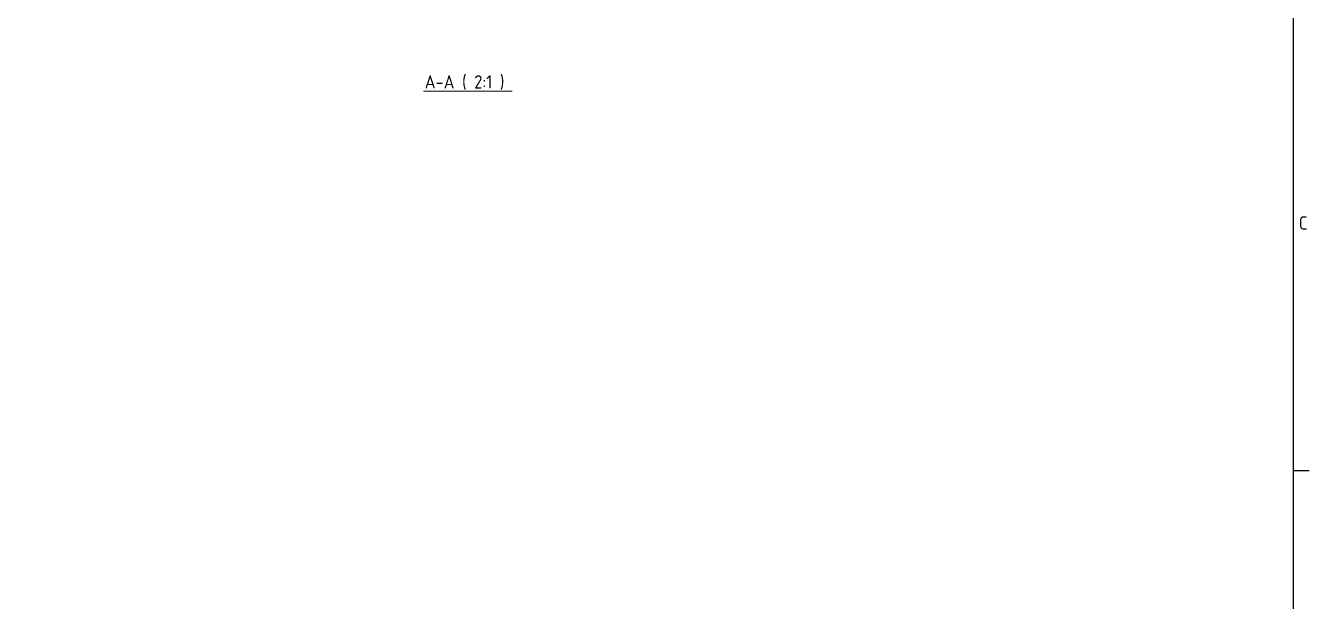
# Model space of a CAD drawing. Header units: millimetres. Extents: x 0 to 4205, y 0 to 2970.
# Drawn here: x 3154 to 4117, y 644 to 1076 of the extents above; entities that cross this region are included whole.
import ezdxf

# ---------------------------------------------------------------- set-up
doc = ezdxf.new("R2010")
doc.units = ezdxf.units.MM
doc.header["$LTSCALE"] = 5
doc.layers.get('0').update_dxf_attribs({"color": 3, "lineweight": 25})
doc.layers.add('경계(ISO)', color=7, linetype='Continuous', lineweight=25)
doc.layers.add('기호(ISO)', color=5, linetype='Continuous', lineweight=25)
doc.styles.add('문자 텍스트_PSTEK_POSCO', font='isocp.shx')
doc.styles.add('텍스트 스타일512', font='isocp.shx')

# ---------------------------------------------------------------- blocks, each defined once
blk = doc.blocks.new('경계 Default Border')
at = {"layer": '경계(ISO)'}
blk.add_line((820.9999847412109, 148.5000038146973), (823.3999633789062, 148.5000038146973), dxfattribs=at)
at = {"layer": '경계(ISO)', "flags": 128}
blk.add_lwpolyline([(20, 20), (20, 574.0000152587891), (820.9999847412109, 574.0000152587891), (820.9999847412109, 20), (20, 20)], dxfattribs=at)
at = {"layer": '경계(ISO)', "color": 2, "insert": (821.8296930082771, 184.6059296629392), "char_height": 2.000000029802322, "attachment_point": 7, "style": '문자 텍스트_PSTEK_POSCO'}
blk.add_mtext('C', dxfattribs=at)

msp = doc.modelspace()

# ---------------------------------------------------------------- linework, layer by layer
at = {"layer": '기호(ISO)', "color": 7, "lineweight": 18}
msp.add_line((3452.616420575369, 1026.709568542371), (3519.291034528006, 1026.709568542371), dxfattribs=at)

# ---------------------------------------------------------------- block references
at = {"xscale": 5, "yscale": 5, "zscale": 5}
msp.add_blockref('경계 Default Border', (0, 0), dxfattribs=at)

# ---------------------------------------------------------------- texts
at = {"layer": '기호(ISO)', "color": 7, "insert": (3453.664423273873, 1027.815349199752), "char_height": 10.00000014901161, "attachment_point": 7, "style": '텍스트 스타일512'}
msp.add_mtext('A-A ( 2:1 )', dxfattribs=at)

doc.saveas('drawing.dxf')
